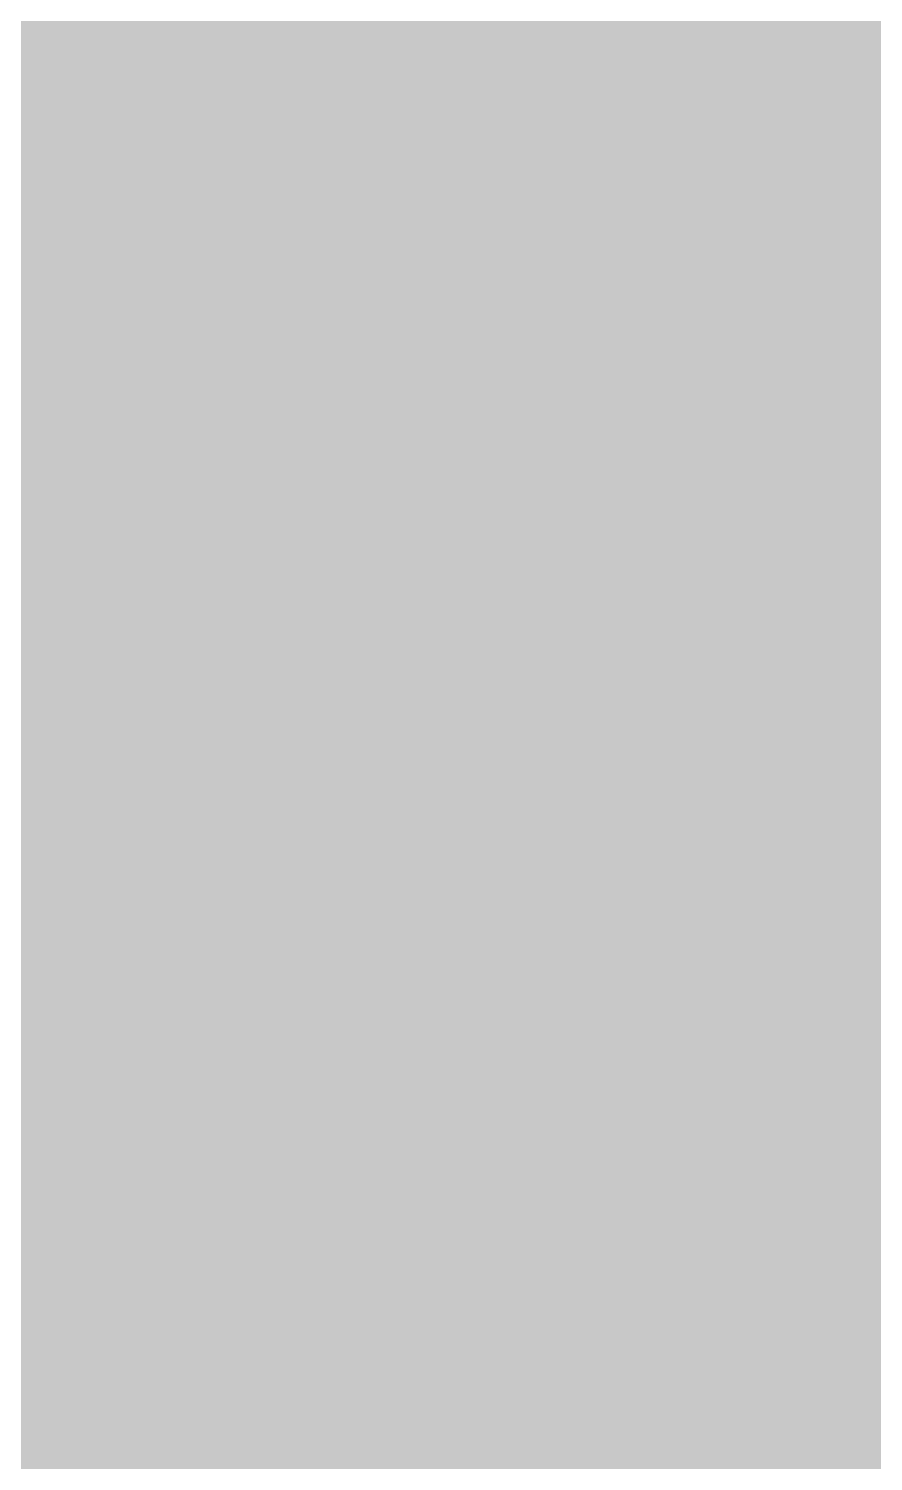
# Model space of a CAD drawing. Header units: millimetres. Extents: x 0 to 318, y 0 to 212.
# Drawn here: x 211.7 to 247.5, y 105.9 to 166.6 of the extents above; entities that cross this region are included whole.
import ezdxf

# ---------------------------------------------------------------- set-up
doc = ezdxf.new("R2010")
doc.units = ezdxf.units.MM

msp = doc.modelspace()

# ---------------------------------------------------------------- hatches: boundary and pattern name
for color, points in [(254, [(14.1633, 0.0536), (13.9878, 0.0533), (13.8125, 0.0559), (13.6373, 0.061), (13.462, 0.0686), (13.2893, 0.0787), (13.114, 0.0914), (12.9413, 0.1041), (12.7686, 0.1219), (12.5959, 0.1397), (12.4231, 0.16), (12.2504, 0.1829), (12.0777, 0.2057), (11.9075, 0.2337), (11.7373, 0.2616), (11.5672, 0.2921), (11.397, 0.3251), (11.2268, 0.3607), (11.0592, 0.3988), (10.8915, 0.4369), (10.7239, 0.4775), (10.5562, 0.5207), (10.3886, 0.5664), (10.2235, 0.6121), (10.0584, 0.6629), (9.8933, 0.7137), (9.7307, 0.7671), (9.5682, 0.8204), (9.4056, 0.8788), (9.2431, 0.9373), (9.083, 0.9982), (8.923, 1.0617), (8.763, 1.1252), (8.6055, 1.1938), (8.4455, 1.2624), (8.2906, 1.331), (8.1331, 1.4046), (7.9781, 1.4783), (7.8232, 1.5545), (7.6708, 1.6332), (7.5184, 1.7145), (7.366, 1.7958), (7.2161, 1.8796), (7.0663, 1.966), (6.919, 2.0523), (6.7716, 2.1438), (6.6243, 2.2352), (6.4795, 2.3266), (6.3348, 2.4232), (6.19, 2.5197), (6.0477, 2.6187), (5.908, 2.7178), (5.7683, 2.8194), (5.6286, 2.9235), (5.4915, 3.0302), (5.3543, 3.1369), (5.2197, 3.2461), (5.0851, 3.3579), (4.953, 3.4722), (4.8209, 3.5865), (4.6914, 3.7033), (4.5644, 3.8202), (4.4348, 3.9395), (4.3104, 4.0615), (4.1859, 4.1859), (4.0615, 4.3104), (3.9395, 4.4348), (3.8202, 4.5618), (3.7033, 4.6914), (3.5865, 4.8209), (3.4722, 4.953), (3.3579, 5.0851), (3.2487, 5.2197), (3.1369, 5.3543), (3.0302, 5.4915), (2.9235, 5.6286), (2.8194, 5.7683), (2.7178, 5.908), (2.6187, 6.0477), (2.5197, 6.19), (2.4232, 6.3348), (2.3266, 6.477), (2.2352, 6.6243), (2.1438, 6.7691), (2.0523, 6.9164), (1.966, 7.0663), (1.8796, 7.2161), (1.7958, 7.366), (1.7145, 7.5184), (1.6332, 7.6708), (1.5545, 7.8232), (1.4783, 7.9781), (1.4046, 8.1331), (1.331, 8.2906), (1.2598, 8.4455), (1.1913, 8.603), (1.1252, 8.763), (1.0592, 8.923), (0.9982, 9.083), (0.9373, 9.2431), (0.8763, 9.4056), (0.8204, 9.5682), (0.7645, 9.7307), (0.7112, 9.8933), (0.6604, 10.0584), (0.6121, 10.2235), (0.5639, 10.3911), (0.5207, 10.5562), (0.4775, 10.7239), (0.4343, 10.8915), (0.3962, 11.0592), (0.3607, 11.2268), (0.3251, 11.397), (0.2921, 11.5672), (0.2616, 11.7373), (0.2311, 11.9075), (0.2057, 12.0802), (0.1803, 12.2504), (0.1575, 12.4231), (0.1372, 12.5959), (0.1194, 12.7686), (0.1041, 12.9413), (0.0889, 13.1166), (0.0787, 13.2893), (0.0686, 13.4645), (0.061, 13.6373), (0.0559, 13.8125), (0.0508, 13.9878), (0.0508, 14.163), (0.0522, 197.6092), (0.0508, 197.7822), (0.0559, 197.9574), (0.061, 198.1327), (0.0686, 198.308), (0.0787, 198.4807), (0.0889, 198.6559), (0.1041, 198.8287), (0.1194, 199.0014), (0.1372, 199.1741), (0.1575, 199.3468), (0.1803, 199.5195), (0.2057, 199.6923), (0.2311, 199.8624), (0.2616, 200.0326), (0.2921, 200.2028), (0.3251, 200.373), (0.3607, 200.5432), (0.3962, 200.7108), (0.4343, 200.8784), (0.4775, 201.0461), (0.5207, 201.2137), (0.5639, 201.3814), (0.6121, 201.5465), (0.6604, 201.7116), (0.7112, 201.8767), (0.7645, 202.0392), (0.8204, 202.2018), (0.8763, 202.3643), (0.9373, 202.5269), (0.9982, 202.6869), (1.0592, 202.8469), (1.1252, 203.007), (1.1913, 203.1644), (1.2598, 203.3245), (1.331, 203.4794), (1.4046, 203.6369), (1.4783, 203.7918), (1.5545, 203.9468), (1.6332, 204.0992), (1.7145, 204.2516), (1.7958, 204.404), (1.8796, 204.5538), (1.966, 204.7037), (2.0523, 204.851), (2.1438, 204.9983), (2.2352, 205.1456), (2.3266, 205.2904), (2.4232, 205.4352), (2.5197, 205.58), (2.6187, 205.7222), (2.7178, 205.8619), (2.8194, 206.0016), (2.9235, 206.1413), (3.0302, 206.2785), (3.1369, 206.4156), (3.2487, 206.5503), (3.3579, 206.6849), (3.4722, 206.817), (3.5865, 206.949), (3.7033, 207.0786), (3.8202, 207.2056), (3.9395, 207.3351), (4.0615, 207.4596), (4.1859, 207.584), (4.3104, 207.7085), (4.4348, 207.8304), (4.5644, 207.9498), (4.6914, 208.0666), (4.8209, 208.1835), (4.953, 208.2978), (5.0851, 208.4121), (5.2197, 208.5213), (5.3543, 208.6331), (5.4915, 208.7397), (5.6286, 208.8464), (5.7683, 208.9506), (5.908, 209.0522), (6.0477, 209.1512), (6.19, 209.2503), (6.3348, 209.3468), (6.4795, 209.4433), (6.6243, 209.5348), (6.7716, 209.6262), (6.919, 209.7176), (7.0663, 209.804), (7.2161, 209.8904), (7.366, 209.9742), (7.5184, 210.0555), (7.6708, 210.1367), (7.8232, 210.2155), (7.9781, 210.2917), (8.1331, 210.3653), (8.2906, 210.439), (8.4455, 210.5101), (8.6055, 210.5787), (8.763, 210.6447), (8.923, 210.7108), (9.083, 210.7717), (9.2431, 210.8327), (9.4056, 210.8937), (9.5682, 210.9495), (9.7307, 211.0054), (9.8933, 211.0588), (10.0584, 211.1096), (10.2235, 211.1578), (10.3886, 211.2061), (10.5562, 211.2493), (10.7239, 211.2924), (10.8915, 211.3356), (11.0592, 211.3737), (11.2268, 211.4093), (11.397, 211.4448), (11.5672, 211.4779), (11.7373, 211.5083), (11.9075, 211.5388), (12.0777, 211.5642), (12.2504, 211.5896), (12.4231, 211.6125), (12.5959, 211.6328), (12.7686, 211.6506), (12.9413, 211.6658), (13.114, 211.6811), (13.2893, 211.6912), (13.462, 211.7014), (13.6373, 211.709), (13.8125, 211.7141), (13.9878, 211.7192), (14.163, 211.7192), (303.4411, 211.7203), (303.6164, 211.7192), (303.7891, 211.7141), (303.9643, 211.709), (304.1396, 211.7014), (304.3149, 211.6912), (304.4876, 211.6811), (304.6603, 211.6658), (304.8356, 211.6506), (305.0083, 211.6328), (305.181, 211.6125), (305.3512, 211.5896), (305.5239, 211.5642), (305.6941, 211.5388), (305.8668, 211.5083), (306.037, 211.4779), (306.2072, 211.4448), (306.3748, 211.4093), (306.545, 211.3737), (306.7126, 211.3356), (306.8803, 211.2924), (307.0479, 211.2493), (307.213, 211.2061), (307.3781, 211.1578), (307.5432, 211.1096), (307.7083, 211.0588), (307.8734, 211.0054), (308.036, 210.9495), (308.1985, 210.8937), (308.3611, 210.8327), (308.5211, 210.7717), (308.6811, 210.7108), (308.8411, 210.6447), (308.9986, 210.5787), (309.1561, 210.5101), (309.3136, 210.439), (309.4711, 210.3653), (309.626, 210.2917), (309.7784, 210.2155), (309.9333, 210.1367), (310.0857, 210.0555), (310.2381, 209.9742), (310.388, 209.8904), (310.5379, 209.804), (310.6852, 209.7176), (310.8325, 209.6262), (310.9798, 209.5348), (311.1246, 209.4433), (311.2694, 209.3468), (311.4116, 209.2503), (311.5539, 209.1512), (311.6961, 209.0522), (311.8358, 208.9506), (311.9755, 208.8464), (312.1127, 208.7397), (312.2473, 208.6331), (312.3844, 208.5213), (312.5165, 208.4121), (312.6511, 208.2978), (312.7807, 208.1835), (312.9128, 208.0666), (313.0398, 207.9498), (313.1668, 207.8304), (313.2938, 207.7085), (313.4182, 207.584), (313.5427, 207.4596), (313.6621, 207.3351), (313.784, 207.2056), (313.9008, 207.0786), (314.0177, 206.949), (314.132, 206.817), (314.2463, 206.6849), (314.3555, 206.5503), (314.4647, 206.4156), (314.5739, 206.2785), (314.6781, 206.1413), (314.7822, 206.0016), (314.8863, 205.8619), (314.9854, 205.7222), (315.0845, 205.58), (315.181, 205.4352), (315.275, 205.2904), (315.3689, 205.1456), (315.4604, 204.9983), (315.5493, 204.851), (315.6382, 204.7037), (315.7245, 204.5538), (315.8084, 204.404), (315.8896, 204.2516), (315.9684, 204.0992), (316.0471, 203.9468), (316.1233, 203.7918), (316.1995, 203.6369), (316.2706, 203.4794), (316.3418, 203.3245), (316.4103, 203.1644), (316.4764, 203.007), (316.5424, 202.8469), (316.6059, 202.6869), (316.6669, 202.5269), (316.7253, 202.3643), (316.7812, 202.2018), (316.8371, 202.0392), (316.8904, 201.8767), (316.9412, 201.7116), (316.9895, 201.5465), (317.0377, 201.3814), (317.0834, 201.2137), (317.1266, 201.0461), (317.1673, 200.8784), (317.2054, 200.7108), (317.2435, 200.5432), (317.2765, 200.373), (317.3095, 200.2028), (317.34, 200.0326), (317.3705, 199.8624), (317.3959, 199.6923), (317.4213, 199.5195), (317.4441, 199.3468), (317.4644, 199.1741), (317.4822, 199.0014), (317.4975, 198.8287), (317.5127, 198.6559), (317.5229, 198.4807), (317.533, 198.308), (317.5406, 198.1327), (317.5457, 197.9574), (317.5508, 197.7822), (317.5508, 197.6069), (317.5522, 14.1647), (317.5508, 13.9878), (317.5457, 13.8125), (317.5406, 13.6373), (317.533, 13.4645), (317.5229, 13.2893), (317.5127, 13.1166), (317.4975, 12.9413), (317.4822, 12.7686), (317.4644, 12.5959), (317.4441, 12.4231), (317.4213, 12.2504), (317.3959, 12.0802), (317.3705, 11.9075), (317.34, 11.7373), (317.3095, 11.5672), (317.2765, 11.397), (317.2435, 11.2268), (317.2054, 11.0592), (317.1673, 10.8915), (317.1266, 10.7239), (317.0834, 10.5562), (317.0377, 10.3911), (316.9895, 10.2235), (316.9412, 10.0584), (316.8904, 9.8933), (316.8371, 9.7307), (316.7812, 9.5682), (316.7253, 9.4056), (316.6669, 9.2431), (316.6059, 9.083), (316.5424, 8.923), (316.4764, 8.763), (316.4103, 8.603), (316.3418, 8.4455), (316.2706, 8.2906), (316.1995, 8.1331), (316.1233, 7.9781), (316.0471, 7.8232), (315.9684, 7.6708), (315.8896, 7.5184), (315.8084, 7.366), (315.7245, 7.2161), (315.6382, 7.0663), (315.5493, 6.9164), (315.4604, 6.7691), (315.3689, 6.6243), (315.275, 6.477), (315.181, 6.3348), (315.0845, 6.19), (314.9854, 6.0477), (314.8863, 5.908), (314.7822, 5.7683), (314.6781, 5.6286), (314.5739, 5.4915), (314.4647, 5.3543), (314.3555, 5.2197), (314.2463, 5.0851), (314.132, 4.953), (314.0177, 4.8209), (313.9008, 4.6914), (313.784, 4.5618), (313.6621, 4.4348), (313.5427, 4.3104), (313.4182, 4.1859), (313.2938, 4.0615), (313.1668, 3.9395), (313.0398, 3.8202), (312.9128, 3.7033), (312.7807, 3.5865), (312.6511, 3.4722), (312.5165, 3.3579), (312.3844, 3.2461), (312.2473, 3.1369), (312.1127, 3.0302), (311.9755, 2.9235), (311.8358, 2.8194), (311.6961, 2.7178), (311.5539, 2.6187), (311.4116, 2.5197), (311.2694, 2.4232), (311.1246, 2.3266), (310.9798, 2.2352), (310.8325, 2.1438), (310.6852, 2.0523), (310.5379, 1.966), (310.388, 1.8796), (310.2381, 1.7958), (310.0857, 1.7145), (309.9333, 1.6332), (309.7784, 1.5545), (309.626, 1.4783), (309.4711, 1.4046), (309.3136, 1.331), (309.1561, 1.2624), (308.9986, 1.1938), (308.8411, 1.1252), (308.6811, 1.0617), (308.5211, 0.9982), (308.3611, 0.9373), (308.1985, 0.8788), (308.036, 0.8204), (307.8734, 0.7671), (307.7083, 0.7137), (307.5432, 0.6629), (307.3781, 0.6121), (307.213, 0.5664), (307.0479, 0.5207), (306.8803, 0.4775), (306.7126, 0.4369), (306.545, 0.3988), (306.3748, 0.3607), (306.2072, 0.3251), (306.037, 0.2921), (305.8668, 0.2616), (305.6941, 0.2337), (305.5239, 0.2057), (305.3512, 0.1829), (305.181, 0.16), (305.0083, 0.1397), (304.8356, 0.1219), (304.6603, 0.1041), (304.4876, 0.0914), (304.3149, 0.0787), (304.1396, 0.0686), (303.9643, 0.061), (303.7891, 0.0559), (303.6164, 0.0533), (303.4411, 0.0533)]), (144, [(14.1633, 5.3453), (13.9344, 5.3467), (13.7084, 5.3543), (13.4849, 5.3696), (13.2613, 5.3899), (13.0378, 5.4153), (12.8194, 5.4458), (12.6009, 5.4813), (12.385, 5.522), (12.1717, 5.5702), (11.9583, 5.621), (11.7475, 5.6794), (11.5392, 5.7404), (11.3335, 5.8064), (11.1303, 5.8801), (10.9296, 5.9563), (10.729, 6.0376), (10.5334, 6.1239), (10.3378, 6.2128), (10.1473, 6.3094), (9.9593, 6.4084), (9.7714, 6.5126), (9.5885, 6.6218), (9.4082, 6.7335), (9.2304, 6.8504), (9.0576, 6.9698), (8.8849, 7.0968), (8.7173, 7.2238), (8.5522, 7.3584), (8.3896, 7.4955), (8.2321, 7.6352), (8.0772, 7.78), (7.9273, 7.9273), (7.7775, 8.0772), (7.6352, 8.2321), (7.493, 8.3922), (7.3558, 8.5522), (7.2238, 8.7173), (7.0942, 8.8875), (6.9698, 9.0576), (6.8504, 9.2329), (6.7335, 9.4107), (6.6192, 9.591), (6.5126, 9.7739), (6.4084, 9.9593), (6.3068, 10.1473), (6.2128, 10.3403), (6.1214, 10.5334), (6.035, 10.7315), (5.9538, 10.9296), (5.8776, 11.1303), (5.8064, 11.3335), (5.7404, 11.5418), (5.6769, 11.75), (5.621, 11.9583), (5.5677, 12.1717), (5.522, 12.385), (5.4813, 12.6009), (5.4432, 12.8194), (5.4127, 13.0404), (5.3873, 13.2613), (5.3696, 13.4849), (5.3543, 13.7084), (5.3467, 13.937), (5.3416, 14.163), (5.3439, 197.6092), (5.3467, 197.8355), (5.3543, 198.0616), (5.3696, 198.2851), (5.3873, 198.5086), (5.4127, 198.7321), (5.4432, 198.9506), (5.4813, 199.169), (5.522, 199.3849), (5.5677, 199.5983), (5.621, 199.8116), (5.6769, 200.0225), (5.7404, 200.2307), (5.8064, 200.4365), (5.8776, 200.6397), (5.9538, 200.8403), (6.035, 201.041), (6.1214, 201.2366), (6.2128, 201.4322), (6.3068, 201.6227), (6.4084, 201.8106), (6.5126, 201.9986), (6.6192, 202.1815), (6.7335, 202.3618), (6.8504, 202.5396), (6.9698, 202.7123), (7.0942, 202.885), (7.2238, 203.0527), (7.3558, 203.2178), (7.493, 203.3803), (7.6352, 203.5378), (7.7775, 203.6928), (7.9273, 203.8426), (8.0772, 203.9925), (8.2321, 204.1347), (8.3896, 204.277), (8.5522, 204.4141), (8.7173, 204.5462), (8.8849, 204.6757), (9.0576, 204.8002), (9.2304, 204.9196), (9.4082, 205.0364), (9.5885, 205.1507), (9.7714, 205.2574), (9.9593, 205.3615), (10.1473, 205.4631), (10.3378, 205.5571), (10.5334, 205.6486), (10.729, 205.7349), (10.9296, 205.8162), (11.1303, 205.8924), (11.3335, 205.9635), (11.5392, 206.0296), (11.7475, 206.0931), (11.9583, 206.1489), (12.1717, 206.2023), (12.385, 206.248), (12.6009, 206.2886), (12.8194, 206.3267), (13.0378, 206.3572), (13.2613, 206.3826), (13.4849, 206.4004), (13.7084, 206.4156), (13.9344, 206.4233), (14.163, 206.4283), (303.4411, 206.4286), (303.6672, 206.4233), (303.8932, 206.4156), (304.1193, 206.4004), (304.3428, 206.3826), (304.5638, 206.3572), (304.7822, 206.3267), (305.0007, 206.2886), (305.2166, 206.248), (305.4325, 206.2023), (305.6433, 206.1489), (305.8541, 206.0931), (306.0624, 206.0296), (306.2681, 205.9635), (306.4713, 205.8924), (306.6745, 205.8162), (306.8726, 205.7349), (307.0708, 205.6486), (307.2638, 205.5571), (307.4543, 205.4631), (307.6448, 205.3615), (307.8302, 205.2574), (308.0131, 205.1507), (308.1934, 205.0364), (308.3712, 204.9196), (308.5465, 204.8002), (308.7167, 204.6757), (308.8843, 204.5462), (309.0494, 204.4141), (309.212, 204.277), (309.3695, 204.1347), (309.5244, 203.9925), (309.6768, 203.8426), (309.8241, 203.6928), (309.9689, 203.5378), (310.1086, 203.3803), (310.2458, 203.2178), (310.3778, 203.0527), (310.5074, 202.885), (310.6318, 202.7123), (310.7538, 202.5396), (310.8706, 202.3618), (310.9824, 202.1815), (311.0916, 201.9986), (311.1957, 201.8106), (311.2948, 201.6227), (311.3888, 201.4322), (311.4802, 201.2366), (311.5666, 201.041), (311.6478, 200.8403), (311.724, 200.6397), (311.7952, 200.4365), (311.8637, 200.2307), (311.9247, 200.0225), (311.9806, 199.8116), (312.0339, 199.5983), (312.0796, 199.3849), (312.1203, 199.169), (312.1584, 198.9506), (312.1889, 198.7321), (312.2143, 198.5086), (312.2346, 198.2851), (312.2473, 198.0616), (312.2574, 197.8355), (312.26, 197.6069), (312.2605, 14.1647), (312.2574, 13.937), (312.2473, 13.7084), (312.2346, 13.4849), (312.2143, 13.2613), (312.1889, 13.0404), (312.1584, 12.8194), (312.1203, 12.6009), (312.0796, 12.385), (312.0339, 12.1717), (311.9806, 11.9583), (311.9247, 11.75), (311.8637, 11.5418), (311.7952, 11.3335), (311.724, 11.1303), (311.6478, 10.9296), (311.5666, 10.7315), (311.4802, 10.5334), (311.3888, 10.3403), (311.2948, 10.1473), (311.1957, 9.9593), (311.0916, 9.7739), (310.9824, 9.591), (310.8706, 9.4107), (310.7538, 9.2329), (310.6318, 9.0576), (310.5074, 8.8875), (310.3778, 8.7173), (310.2458, 8.5522), (310.1086, 8.3922), (309.9689, 8.2321), (309.8241, 8.0772), (309.6768, 7.9273), (309.5244, 7.78), (309.3695, 7.6352), (309.212, 7.4955), (309.0494, 7.3584), (308.8843, 7.2238), (308.7167, 7.0968), (308.5465, 6.9698), (308.3712, 6.8504), (308.1934, 6.7335), (308.0131, 6.6218), (307.8302, 6.5126), (307.6448, 6.4084), (307.4543, 6.3094), (307.2638, 6.2128), (307.0708, 6.1239), (306.8726, 6.0376), (306.6745, 5.9563), (306.4713, 5.8801), (306.2681, 5.8064), (306.0624, 5.7404), (305.8541, 5.6794), (305.6433, 5.621), (305.4325, 5.5702), (305.2166, 5.522), (305.0007, 5.4813), (304.7822, 5.4458), (304.5638, 5.4153), (304.3428, 5.3899), (304.1193, 5.3696), (303.8932, 5.3543), (303.6672, 5.3467), (303.4411, 5.3442)])]:
    msp.add_hatch(color=color).paths.add_polyline_path(points)
h = msp.add_hatch(color=254)
edge = h.paths.add_edge_path()
edge.add_line((227.4782, 123.1579), (227.2436, 123.157))
edge.add_line((227.2436, 123.157), (227.0125, 123.1595))
edge.add_line((227.0125, 123.1595), (226.7839, 123.1671))
edge.add_line((226.7839, 123.1671), (226.5578, 123.1748))
edge.add_line((226.5578, 123.1748), (226.3343, 123.1849))
edge.add_line((226.3343, 123.1849), (226.1133, 123.1976))
edge.add_line((226.1133, 123.1976), (225.8949, 123.2129))
edge.add_line((225.8949, 123.2129), (225.679, 123.2306))
edge.add_line((225.679, 123.2306), (225.4656, 123.251))
edge.add_line((225.4656, 123.251), (225.2548, 123.2764))
edge.add_line((225.2548, 123.2764), (225.0491, 123.3043))
edge.add_line((225.0491, 123.3043), (224.8433, 123.3348))
edge.add_line((224.8433, 123.3348), (224.6427, 123.3703))
edge.add_line((224.6427, 123.3703), (224.4446, 123.4084))
edge.add_line((224.4446, 123.4084), (224.249, 123.4516))
edge.add_line((224.249, 123.4516), (224.0559, 123.4973))
edge.add_line((224.0559, 123.4973), (223.8654, 123.5481))
edge.add_line((223.8654, 123.5481), (223.68, 123.604))
edge.add_line((223.68, 123.604), (223.4946, 123.6624))
edge.add_line((223.4946, 123.6624), (223.3143, 123.7259))
edge.add_line((223.3143, 123.7259), (223.1365, 123.7945))
edge.add_line((223.1365, 123.7945), (222.9637, 123.8656))
edge.add_line((222.9637, 123.8656), (222.791, 123.9444))
edge.add_line((222.791, 123.9444), (222.6234, 124.0282))
edge.add_line((222.6234, 124.0282), (222.4583, 124.1146))
edge.add_line((222.4583, 124.1146), (222.2983, 124.2085))
edge.add_line((222.2983, 124.2085), (222.1382, 124.3076))
edge.add_line((222.1382, 124.3076), (221.9833, 124.4117))
edge.add_line((221.9833, 124.4117), (221.8309, 124.521))
edge.add_line((221.8309, 124.521), (221.6836, 124.6378))
edge.add_line((221.6836, 124.6378), (221.5388, 124.7597))
edge.add_line((221.5388, 124.7597), (221.3966, 124.8867))
edge.add_line((221.3966, 124.8867), (221.2594, 125.0213))
edge.add_line((221.2594, 125.0213), (221.1248, 125.161))
edge.add_line((221.1248, 125.161), (220.9927, 125.3084))
edge.add_line((220.9927, 125.3084), (220.8657, 125.4633))
edge.add_line((220.8657, 125.4633), (220.7412, 125.6233))
edge.add_line((220.7412, 125.6233), (220.6193, 125.791))
edge.add_line((220.6193, 125.791), (220.5025, 125.9637))
edge.add_line((220.5025, 125.9637), (220.3907, 126.1466))
edge.add_line((220.3907, 126.1466), (220.2815, 126.3345))
edge.add_line((220.2815, 126.3345), (220.1748, 126.5301))
edge.add_line((220.1748, 126.5301), (220.0732, 126.7358))
edge.add_line((220.0732, 126.7358), (219.9742, 126.9467))
edge.add_line((219.9742, 126.9467), (219.8802, 127.1651))
edge.add_line((219.8802, 127.1651), (219.7887, 127.3937))
edge.add_line((219.7887, 127.3937), (219.7024, 127.6274))
edge.add_line((219.7024, 127.6274), (219.6186, 127.8712))
edge.add_line((219.6186, 127.8712), (219.5398, 128.1252))
edge.add_line((219.5398, 128.1252), (219.4636, 128.3843))
edge.add_line((219.4636, 128.3843), (219.3925, 128.6535))
edge.add_line((219.3925, 128.6535), (219.3265, 128.9304))
edge.add_line((219.3265, 128.9304), (219.263, 129.2174))
edge.add_line((219.263, 129.2174), (219.2045, 129.5146))
edge.add_line((219.2045, 129.5146), (219.1487, 129.8194))
edge.add_line((219.1487, 129.8194), (219.0979, 130.1344))
edge.add_line((219.0979, 130.1344), (219.0496, 130.4569))
edge.add_line((219.0496, 130.4569), (219.009, 130.7922))
edge.add_line((219.009, 130.7922), (218.9683, 131.1351))
edge.add_line((218.9683, 131.1351), (218.9353, 131.4882))
edge.add_line((218.9353, 131.4882), (218.9048, 131.8489))
edge.add_line((218.9048, 131.8489), (218.8794, 132.2222))
edge.add_line((218.8794, 132.2222), (218.8591, 132.6058))
edge.add_line((218.8591, 132.6058), (218.8413, 132.9995))
edge.add_line((218.8413, 132.9995), (238.5907, 133.0011))
edge.add_line((238.5907, 133.0011), (238.5907, 136.6199))
edge.add_line((238.5907, 136.6199), (238.5873, 137.0559))
edge.add_line((238.5873, 137.0559), (238.5797, 137.4902))
edge.add_line((238.5797, 137.4902), (238.5695, 137.9195))
edge.add_line((238.5695, 137.9195), (238.5543, 138.3436))
edge.add_line((238.5543, 138.3436), (238.5339, 138.7627))
edge.add_line((238.5339, 138.7627), (238.5085, 139.1768))
edge.add_line((238.5085, 139.1768), (238.4781, 139.5832))
edge.add_line((238.4781, 139.5832), (238.4425, 139.987))
edge.add_line((238.4425, 139.987), (238.4019, 140.3858))
edge.add_line((238.4019, 140.3858), (238.3561, 140.7795))
edge.add_line((238.3561, 140.7795), (238.3053, 141.1681))
edge.add_line((238.3053, 141.1681), (238.2495, 141.5491))
edge.add_line((238.2495, 141.5491), (238.1885, 141.9276))
edge.add_line((238.1885, 141.9276), (238.1199, 142.2984))
edge.add_line((238.1199, 142.2984), (238.0488, 142.6642))
edge.add_line((238.0488, 142.6642), (237.9701, 143.0249))
edge.add_line((237.9701, 143.0249), (237.8862, 143.3779))
edge.add_line((237.8862, 143.3779), (237.7948, 143.7259))
edge.add_line((237.7948, 143.7259), (237.6983, 144.0688))
edge.add_line((237.6983, 144.0688), (237.5967, 144.4066))
edge.add_line((237.5967, 144.4066), (237.4875, 144.7368))
edge.add_line((237.4875, 144.7368), (237.3732, 145.0619))
edge.add_line((237.3732, 145.0619), (237.2538, 145.3794))
edge.add_line((237.2538, 145.3794), (237.1268, 145.6919))
edge.add_line((237.1268, 145.6919), (236.9922, 145.9967))
edge.add_line((236.9922, 145.9967), (236.8525, 146.2964))
edge.add_line((236.8525, 146.2964), (236.7051, 146.5885))
edge.add_line((236.7051, 146.5885), (236.5502, 146.8755))
edge.add_line((236.5502, 146.8755), (236.3902, 147.1549))
edge.add_line((236.3902, 147.1549), (236.2225, 147.4267))
edge.add_line((236.2225, 147.4267), (236.0473, 147.6934))
edge.add_line((236.0473, 147.6934), (235.8669, 147.9525))
edge.add_line((235.8669, 147.9525), (235.679, 148.2065))
edge.add_line((235.679, 148.2065), (235.4809, 148.4528))
edge.add_line((235.4809, 148.4528), (235.2777, 148.6891))
edge.add_line((235.2777, 148.6891), (235.0668, 148.9227))
edge.add_line((235.0668, 148.9227), (234.8484, 149.1463))
edge.add_line((234.8484, 149.1463), (234.6223, 149.3622))
edge.add_line((234.6223, 149.3622), (234.3887, 149.573))
edge.add_line((234.3887, 149.573), (234.1474, 149.7762))
edge.add_line((234.1474, 149.7762), (233.8959, 149.9692))
edge.add_line((233.8959, 149.9692), (233.6394, 150.1572))
edge.add_line((233.6394, 150.1572), (233.3727, 150.3375))
edge.add_line((233.3727, 150.3375), (233.0983, 150.5102))
edge.add_line((233.0983, 150.5102), (232.8164, 150.6753))
edge.add_line((232.8164, 150.6753), (232.5268, 150.8303))
edge.add_line((232.5268, 150.8303), (232.2271, 150.9801))
edge.add_line((232.2271, 150.9801), (231.9198, 151.1198))
edge.add_line((231.9198, 151.1198), (231.6023, 151.2545))
edge.add_line((231.6023, 151.2545), (231.2772, 151.3789))
edge.add_line((231.2772, 151.3789), (230.9444, 151.4958))
edge.add_line((230.9444, 151.4958), (230.6015, 151.6024))
edge.add_line((230.6015, 151.6024), (230.2485, 151.704))
edge.add_line((230.2485, 151.704), (229.8878, 151.7955))
edge.add_line((229.8878, 151.7955), (229.5195, 151.8793))
edge.add_line((229.5195, 151.8793), (229.1385, 151.953))
edge.add_line((229.1385, 151.953), (228.7499, 152.0215))
edge.add_line((228.7499, 152.0215), (228.3536, 152.0774))
edge.add_line((228.3536, 152.0774), (227.9447, 152.1282))
edge.add_line((227.9447, 152.1282), (227.5281, 152.1689))
edge.add_line((227.5281, 152.1689), (227.1014, 152.1993))
edge.add_line((227.1014, 152.1993), (226.6645, 152.2222))
edge.add_line((226.6645, 152.2222), (226.22, 152.2349))
edge.add_line((226.22, 152.2349), (225.7628, 152.24))
edge.add_line((225.7628, 152.24), (225.3463, 152.2349))
edge.add_line((225.3463, 152.2349), (224.9373, 152.2222))
edge.add_line((224.9373, 152.2222), (224.5335, 152.1993))
edge.add_line((224.5335, 152.1993), (224.1372, 152.1689))
edge.add_line((224.1372, 152.1689), (223.7461, 152.1308))
edge.add_line((223.7461, 152.1308), (223.3625, 152.08))
edge.add_line((223.3625, 152.08), (222.9866, 152.0241))
edge.add_line((222.9866, 152.0241), (222.6158, 151.958))
edge.add_line((222.6158, 151.958), (222.2525, 151.8818))
edge.add_line((222.2525, 151.8818), (221.8944, 151.8006))
edge.add_line((221.8944, 151.8006), (221.5439, 151.7066))
edge.add_line((221.5439, 151.7066), (221.201, 151.605))
edge.add_line((221.201, 151.605), (220.8632, 151.4958))
edge.add_line((220.8632, 151.4958), (220.533, 151.3764))
edge.add_line((220.533, 151.3764), (220.2078, 151.2494))
edge.add_line((220.2078, 151.2494), (219.8903, 151.1148))
edge.add_line((219.8903, 151.1148), (219.5805, 150.97))
edge.add_line((219.5805, 150.97), (219.2757, 150.815))
edge.add_line((219.2757, 150.815), (218.9785, 150.6525))
edge.add_line((218.9785, 150.6525), (218.6864, 150.4823))
edge.add_line((218.6864, 150.4823), (218.4019, 150.302))
edge.add_line((218.4019, 150.302), (218.125, 150.114))
edge.add_line((218.125, 150.114), (217.8533, 149.9184))
edge.add_line((217.8533, 149.9184), (217.5891, 149.7127))
edge.add_line((217.5891, 149.7127), (217.33, 149.4968))
edge.add_line((217.33, 149.4968), (217.0786, 149.2733))
edge.add_line((217.0786, 149.2733), (216.8322, 149.0421))
edge.add_line((216.8322, 149.0421), (216.5934, 148.8034))
edge.add_line((216.5934, 148.8034), (216.3623, 148.5544))
edge.add_line((216.3623, 148.5544), (216.1362, 148.2954))
edge.add_line((216.1362, 148.2954), (215.9178, 148.0287))
edge.add_line((215.9178, 148.0287), (215.7044, 147.7543))
edge.add_line((215.7044, 147.7543), (215.4987, 147.4724))
edge.add_line((215.4987, 147.4724), (215.3006, 147.1803))
edge.add_line((215.3006, 147.1803), (215.1075, 146.878))
edge.add_line((215.1075, 146.878), (214.9221, 146.5707))
edge.add_line((214.9221, 146.5707), (214.7418, 146.2532))
edge.add_line((214.7418, 146.2532), (214.569, 145.9255))
edge.add_line((214.569, 145.9255), (214.4014, 145.5903))
edge.add_line((214.4014, 145.5903), (214.2414, 145.2474))
edge.add_line((214.2414, 145.2474), (214.089, 144.8968))
edge.add_line((214.089, 144.8968), (213.9417, 144.5362))
edge.add_line((213.9417, 144.5362), (213.802, 144.1679))
edge.add_line((213.802, 144.1679), (213.6673, 143.7894))
edge.add_line((213.6673, 143.7894), (213.5403, 143.4033))
edge.add_line((213.5403, 143.4033), (213.421, 143.0096))
edge.add_line((213.421, 143.0096), (213.3067, 142.6058))
edge.add_line((213.3067, 142.6058), (213.1974, 142.1943))
edge.add_line((213.1974, 142.1943), (213.0984, 141.7752))
edge.add_line((213.0984, 141.7752), (213.0019, 141.3459))
edge.add_line((213.0019, 141.3459), (212.9155, 140.909))
edge.add_line((212.9155, 140.909), (212.8342, 140.462))
edge.add_line((212.8342, 140.462), (212.758, 140.0099))
edge.add_line((212.758, 140.0099), (212.6894, 139.5476))
edge.add_line((212.6894, 139.5476), (212.6285, 139.0752))
edge.add_line((212.6285, 139.0752), (212.5726, 138.5976))
edge.add_line((212.5726, 138.5976), (212.5243, 138.11))
edge.add_line((212.5243, 138.11), (212.4812, 137.6121))
edge.add_line((212.4812, 137.6121), (212.4456, 137.1092))
edge.add_line((212.4456, 137.1092), (212.4151, 136.5961))
edge.add_line((212.4151, 136.5961), (212.3923, 136.0754))
edge.add_line((212.3923, 136.0754), (212.377, 135.5446))
edge.add_line((212.377, 135.5446), (212.3669, 135.0061))
edge.add_line((212.3669, 135.0061), (212.3643, 134.46))
edge.add_line((212.3643, 134.46), (212.3694, 133.8428))
edge.add_line((212.3694, 133.8428), (212.3846, 133.2408))
edge.add_line((212.3846, 133.2408), (212.41, 132.6515))
edge.add_line((212.41, 132.6515), (212.4456, 132.0775))
edge.add_line((212.4456, 132.0775), (212.4913, 131.5187))
edge.add_line((212.4913, 131.5187), (212.5447, 130.9726))
edge.add_line((212.5447, 130.9726), (212.6107, 130.4417))
edge.add_line((212.6107, 130.4417), (212.6844, 129.9235))
edge.add_line((212.6844, 129.9235), (212.7682, 129.4181))
edge.add_line((212.7682, 129.4181), (212.8596, 128.9279))
edge.add_line((212.8596, 128.9279), (212.9612, 128.4503))
edge.add_line((212.9612, 128.4503), (213.0704, 127.9855))
edge.add_line((213.0704, 127.9855), (213.1873, 127.5334))
edge.add_line((213.1873, 127.5334), (213.3143, 127.094))
edge.add_line((213.3143, 127.094), (213.4489, 126.6698))
edge.add_line((213.4489, 126.6698), (213.5911, 126.2558))
edge.add_line((213.5911, 126.2558), (213.7435, 125.8545))
edge.add_line((213.7435, 125.8545), (213.901, 125.4658))
edge.add_line((213.901, 125.4658), (214.0687, 125.0874))
edge.add_line((214.0687, 125.0874), (214.2414, 124.7216))
edge.add_line((214.2414, 124.7216), (214.4243, 124.3686))
edge.add_line((214.4243, 124.3686), (214.6122, 124.0257))
edge.add_line((214.6122, 124.0257), (214.8078, 123.6955))
edge.add_line((214.8078, 123.6955), (215.0085, 123.3754))
edge.add_line((215.0085, 123.3754), (215.2193, 123.0681))
edge.add_line((215.2193, 123.0681), (215.4352, 122.7709))
edge.add_line((215.4352, 122.7709), (215.6562, 122.4839))
edge.add_line((215.6562, 122.4839), (215.8848, 122.207))
edge.add_line((215.8848, 122.207), (216.1184, 121.9403))
edge.add_line((216.1184, 121.9403), (216.3597, 121.6863))
edge.add_line((216.3597, 121.6863), (216.6061, 121.4399))
edge.add_line((216.6061, 121.4399), (216.8576, 121.2037))
edge.add_line((216.8576, 121.2037), (217.1141, 120.9777))
edge.add_line((217.1141, 120.9777), (217.3757, 120.7618))
edge.add_line((217.3757, 120.7618), (217.645, 120.556))
edge.add_line((217.645, 120.556), (217.9168, 120.3579))
edge.add_line((217.9168, 120.3579), (218.1936, 120.1699))
edge.add_line((218.1936, 120.1699), (218.4756, 119.9896))
edge.add_line((218.4756, 119.9896), (218.7626, 119.8194))
edge.add_line((218.7626, 119.8194), (219.0547, 119.6594))
edge.add_line((219.0547, 119.6594), (219.3519, 119.5045))
edge.add_line((219.3519, 119.5045), (219.649, 119.3597))
edge.add_line((219.649, 119.3597), (219.9538, 119.2225))
edge.add_line((219.9538, 119.2225), (220.2612, 119.093))
edge.add_line((220.2612, 119.093), (220.5736, 118.9736))
edge.add_line((220.5736, 118.9736), (220.886, 118.8593))
edge.add_line((220.886, 118.8593), (221.2035, 118.7526))
edge.add_line((221.2035, 118.7526), (221.5261, 118.6536))
edge.add_line((221.5261, 118.6536), (221.8487, 118.5647))
edge.add_line((221.8487, 118.5647), (222.1763, 118.4783))
edge.add_line((222.1763, 118.4783), (222.5065, 118.4021))
edge.add_line((222.5065, 118.4021), (222.8393, 118.331))
edge.add_line((222.8393, 118.331), (223.172, 118.2675))
edge.add_line((223.172, 118.2675), (223.5098, 118.2091))
edge.add_line((223.5098, 118.2091), (223.8502, 118.1583))
edge.add_line((223.8502, 118.1583), (224.1906, 118.1125))
edge.add_line((224.1906, 118.1125), (224.5335, 118.0744))
edge.add_line((224.5335, 118.0744), (224.8764, 118.0389))
edge.add_line((224.8764, 118.0389), (225.2218, 118.0109))
edge.add_line((225.2218, 118.0109), (225.5698, 117.9881))
edge.add_line((225.5698, 117.9881), (225.9178, 117.9728))
edge.add_line((225.9178, 117.9728), (226.2683, 117.9601))
edge.add_line((226.2683, 117.9601), (226.6188, 117.9525))
edge.add_line((226.6188, 117.9525), (226.9693, 117.95))
edge.add_line((226.9693, 117.95), (227.17, 117.9525))
edge.add_line((227.17, 117.9525), (227.3732, 117.9551))
edge.add_line((227.3732, 117.9551), (227.5738, 117.9576))
edge.add_line((227.5738, 117.9576), (227.772, 117.9652))
edge.add_line((227.772, 117.9652), (227.9726, 117.9728))
edge.add_line((227.9726, 117.9728), (228.1707, 117.983))
edge.add_line((228.1707, 117.983), (228.3689, 117.9932))
edge.add_line((228.3689, 117.9932), (228.5644, 118.0059))
edge.add_line((228.5644, 118.0059), (228.76, 118.0211))
edge.add_line((228.76, 118.0211), (228.9556, 118.0363))
edge.add_line((228.9556, 118.0363), (229.1512, 118.0541))
edge.add_line((229.1512, 118.0541), (229.3442, 118.0744))
edge.add_line((229.3442, 118.0744), (229.5347, 118.0948))
edge.add_line((229.5347, 118.0948), (229.7278, 118.1176))
edge.add_line((229.7278, 118.1176), (229.9183, 118.1405))
edge.add_line((229.9183, 118.1405), (230.1062, 118.1633))
edge.add_line((230.1062, 118.1633), (230.2942, 118.1913))
edge.add_line((230.2942, 118.1913), (230.4821, 118.2167))
edge.add_line((230.4821, 118.2167), (230.6676, 118.2472))
edge.add_line((230.6676, 118.2472), (230.853, 118.2751))
edge.add_line((230.853, 118.2751), (231.0359, 118.3056))
edge.add_line((231.0359, 118.3056), (231.2187, 118.3386))
edge.add_line((231.2187, 118.3386), (231.3991, 118.3716))
edge.add_line((231.3991, 118.3716), (231.5794, 118.4046))
edge.add_line((231.5794, 118.4046), (231.7572, 118.4402))
edge.add_line((231.7572, 118.4402), (231.935, 118.4758))
edge.add_line((231.935, 118.4758), (232.1103, 118.5139))
edge.add_line((232.1103, 118.5139), (232.2855, 118.552))
edge.add_line((232.2855, 118.552), (232.4583, 118.5901))
edge.add_line((232.4583, 118.5901), (232.631, 118.6307))
edge.add_line((232.631, 118.6307), (232.8012, 118.6713))
edge.add_line((232.8012, 118.6713), (232.9688, 118.712))
edge.add_line((232.9688, 118.712), (233.1364, 118.7552))
edge.add_line((233.1364, 118.7552), (233.3041, 118.7958))
edge.add_line((233.3041, 118.7958), (233.4666, 118.839))
edge.add_line((233.4666, 118.839), (233.6292, 118.8847))
edge.add_line((233.6292, 118.8847), (233.7918, 118.9279))
edge.add_line((233.7918, 118.9279), (233.9518, 118.9736))
edge.add_line((233.9518, 118.9736), (234.1093, 119.0193))
edge.add_line((234.1093, 119.0193), (234.2642, 119.065))
edge.add_line((234.2642, 119.065), (234.4191, 119.1133))
edge.add_line((234.4191, 119.1133), (234.5715, 119.159))
edge.add_line((234.5715, 119.159), (234.7239, 119.2073))
edge.add_line((234.7239, 119.2073), (234.8738, 119.2555))
edge.add_line((234.8738, 119.2555), (235.0211, 119.3038))
edge.add_line((235.0211, 119.3038), (235.1659, 119.3521))
edge.add_line((235.1659, 119.3521), (235.3107, 119.4003))
edge.add_line((235.3107, 119.4003), (235.4529, 119.4511))
edge.add_line((235.4529, 119.4511), (235.5926, 119.4994))
edge.add_line((235.5926, 119.4994), (235.7298, 119.5476))
edge.add_line((235.7298, 119.5476), (235.8669, 119.5984))
edge.add_line((235.8669, 119.5984), (236.0016, 119.6467))
edge.add_line((236.0016, 119.6467), (236.1336, 119.6975))
edge.add_line((236.1336, 119.6975), (236.2632, 119.7458))
edge.add_line((236.2632, 119.7458), (236.3902, 119.7966))
edge.add_line((236.3902, 119.7966), (236.5172, 119.8474))
edge.add_line((236.5172, 119.8474), (236.6416, 119.8956))
edge.add_line((236.6416, 119.8956), (236.761, 119.9439))
edge.add_line((236.761, 119.9439), (236.8829, 119.9947))
edge.add_line((236.8829, 119.9947), (236.9998, 120.0429))
edge.add_line((236.9998, 120.0429), (237.1141, 120.0912))
edge.add_line((237.1141, 120.0912), (237.2258, 120.1395))
edge.add_line((237.2258, 120.1395), (237.3376, 120.1877))
edge.add_line((237.3376, 120.1877), (237.4468, 120.236))
edge.add_line((237.4468, 120.236), (235.4792, 124.937))
edge.add_line((235.4792, 124.937), (235.3589, 124.8893))
edge.add_line((235.3589, 124.8893), (235.2396, 124.841))
edge.add_line((235.2396, 124.841), (235.1202, 124.7953))
edge.add_line((235.1202, 124.7953), (235.0008, 124.747))
edge.add_line((235.0008, 124.747), (234.8814, 124.7013))
edge.add_line((234.8814, 124.7013), (234.7595, 124.6556))
edge.add_line((234.7595, 124.6556), (234.6401, 124.6124))
edge.add_line((234.6401, 124.6124), (234.5207, 124.5667))
edge.add_line((234.5207, 124.5667), (234.3988, 124.5235))
edge.add_line((234.3988, 124.5235), (234.2769, 124.4803))
edge.add_line((234.2769, 124.4803), (234.1575, 124.4371))
edge.add_line((234.1575, 124.4371), (234.0356, 124.394))
edge.add_line((234.0356, 124.394), (233.9137, 124.3508))
edge.add_line((233.9137, 124.3508), (233.7918, 124.3101))
edge.add_line((233.7918, 124.3101), (233.6698, 124.2695))
edge.add_line((233.6698, 124.2695), (233.5479, 124.2289))
edge.add_line((233.5479, 124.2289), (233.426, 124.1882))
edge.add_line((233.426, 124.1882), (233.3041, 124.1501))
edge.add_line((233.3041, 124.1501), (233.1822, 124.1095))
edge.add_line((233.1822, 124.1095), (233.0602, 124.0714))
edge.add_line((233.0602, 124.0714), (232.9358, 124.0358))
edge.add_line((232.9358, 124.0358), (232.8139, 123.9977))
edge.add_line((232.8139, 123.9977), (232.6894, 123.9622))
edge.add_line((232.6894, 123.9622), (232.5675, 123.9266))
edge.add_line((232.5675, 123.9266), (232.443, 123.891))
edge.add_line((232.443, 123.891), (232.3186, 123.8555))
edge.add_line((232.3186, 123.8555), (232.1941, 123.8225))
edge.add_line((232.1941, 123.8225), (232.0722, 123.7894))
edge.add_line((232.0722, 123.7894), (231.9477, 123.7564))
edge.add_line((231.9477, 123.7564), (231.8233, 123.7259))
edge.add_line((231.8233, 123.7259), (231.6963, 123.6955))
edge.add_line((231.6963, 123.6955), (231.5718, 123.665))
edge.add_line((231.5718, 123.665), (231.4473, 123.6345))
edge.add_line((231.4473, 123.6345), (231.3229, 123.6066))
edge.add_line((231.3229, 123.6066), (231.1959, 123.5786))
edge.add_line((231.1959, 123.5786), (231.0714, 123.5507))
edge.add_line((231.0714, 123.5507), (230.9444, 123.5253))
edge.add_line((230.9444, 123.5253), (230.82, 123.4999))
edge.add_line((230.82, 123.4999), (230.693, 123.4745))
edge.add_line((230.693, 123.4745), (230.566, 123.4516))
edge.add_line((230.566, 123.4516), (230.439, 123.4288))
edge.add_line((230.439, 123.4288), (230.312, 123.4059))
edge.add_line((230.312, 123.4059), (230.185, 123.3856))
edge.add_line((230.185, 123.3856), (230.058, 123.3653))
edge.add_line((230.058, 123.3653), (229.931, 123.3449))
edge.add_line((229.931, 123.3449), (229.804, 123.3272))
edge.add_line((229.804, 123.3272), (229.677, 123.3094))
edge.add_line((229.677, 123.3094), (229.5474, 123.2916))
edge.add_line((229.5474, 123.2916), (229.4204, 123.2764))
edge.add_line((229.4204, 123.2764), (229.2909, 123.2611))
edge.add_line((229.2909, 123.2611), (229.1639, 123.2459))
edge.add_line((229.1639, 123.2459), (229.0343, 123.2332))
edge.add_line((229.0343, 123.2332), (228.9073, 123.2205))
edge.add_line((228.9073, 123.2205), (228.7778, 123.2103))
edge.add_line((228.7778, 123.2103), (228.6483, 123.2002))
edge.add_line((228.6483, 123.2002), (228.5187, 123.1925))
edge.add_line((228.5187, 123.1925), (228.3892, 123.1824))
edge.add_line((228.3892, 123.1824), (228.2596, 123.1773))
edge.add_line((228.2596, 123.1773), (228.1301, 123.1697))
edge.add_line((228.1301, 123.1697), (227.998, 123.1646))
edge.add_line((227.998, 123.1646), (227.8685, 123.1621))
edge.add_line((227.8685, 123.1621), (227.7389, 123.1595))
edge.add_line((227.7389, 123.1595), (227.6069, 123.157))
edge.add_line((227.6069, 123.157), (227.4773, 123.157))
edge = h.paths.add_edge_path(flags=16)
edge.add_line((225.6374, 147.2251), (225.867, 147.2209))
edge.add_line((225.867, 147.2209), (226.0905, 147.2159))
edge.add_line((226.0905, 147.2159), (226.314, 147.2057))
edge.add_line((226.314, 147.2057), (226.5299, 147.193))
edge.add_line((226.5299, 147.193), (226.7433, 147.1752))
edge.add_line((226.7433, 147.1752), (226.9515, 147.1524))
edge.add_line((226.9515, 147.1524), (227.1547, 147.127))
edge.add_line((227.1547, 147.127), (227.3554, 147.099))
edge.add_line((227.3554, 147.099), (227.551, 147.0635))
edge.add_line((227.551, 147.0635), (227.744, 147.0254))
edge.add_line((227.744, 147.0254), (227.9294, 146.9822))
edge.add_line((227.9294, 146.9822), (228.1149, 146.9365))
edge.add_line((228.1149, 146.9365), (228.2927, 146.8857))
edge.add_line((228.2927, 146.8857), (228.4679, 146.8298))
edge.add_line((228.4679, 146.8298), (228.6406, 146.7688))
edge.add_line((228.6406, 146.7688), (228.8057, 146.7028))
edge.add_line((228.8057, 146.7028), (228.9708, 146.6342))
edge.add_line((228.9708, 146.6342), (229.1283, 146.5605))
edge.add_line((229.1283, 146.5605), (229.2833, 146.4818))
edge.add_line((229.2833, 146.4818), (229.4357, 146.398))
edge.add_line((229.4357, 146.398), (229.583, 146.3116))
edge.add_line((229.583, 146.3116), (229.7278, 146.2176))
edge.add_line((229.7278, 146.2176), (229.8675, 146.1211))
edge.add_line((229.8675, 146.1211), (230.0021, 146.017))
edge.add_line((230.0021, 146.017), (230.1342, 145.9103))
edge.add_line((230.1342, 145.9103), (230.2637, 145.7985))
edge.add_line((230.2637, 145.7985), (230.3882, 145.6817))
edge.add_line((230.3882, 145.6817), (230.5075, 145.5572))
edge.add_line((230.5075, 145.5572), (230.6244, 145.4302))
edge.add_line((230.6244, 145.4302), (230.7387, 145.2982))
edge.add_line((230.7387, 145.2982), (230.8479, 145.161))
edge.add_line((230.8479, 145.161), (230.9546, 145.0162))
edge.add_line((230.9546, 145.0162), (231.0562, 144.8689))
edge.add_line((231.0562, 144.8689), (231.1552, 144.714))
edge.add_line((231.1552, 144.714), (231.2492, 144.5539))
edge.add_line((231.2492, 144.5539), (231.3407, 144.3914))
edge.add_line((231.3407, 144.3914), (231.4296, 144.2212))
edge.add_line((231.4296, 144.2212), (231.5134, 144.0434))
edge.add_line((231.5134, 144.0434), (231.5947, 143.8631))
edge.add_line((231.5947, 143.8631), (231.6734, 143.6751))
edge.add_line((231.6734, 143.6751), (231.7471, 143.4846))
edge.add_line((231.7471, 143.4846), (231.8182, 143.2839))
edge.add_line((231.8182, 143.2839), (231.8842, 143.0807))
edge.add_line((231.8842, 143.0807), (231.9503, 142.8699))
edge.add_line((231.9503, 142.8699), (232.0087, 142.6566))
edge.add_line((232.0087, 142.6566), (232.0671, 142.433))
edge.add_line((232.0671, 142.433), (232.1204, 142.207))
edge.add_line((232.1204, 142.207), (232.1712, 141.9733))
edge.add_line((232.1712, 141.9733), (232.2195, 141.732))
edge.add_line((232.2195, 141.732), (232.2627, 141.4882))
edge.add_line((232.2627, 141.4882), (232.3033, 141.2342))
edge.add_line((232.3033, 141.2342), (232.3414, 140.9776))
edge.add_line((232.3414, 140.9776), (232.377, 140.7135))
edge.add_line((232.377, 140.7135), (232.4075, 140.4417))
edge.add_line((232.4075, 140.4417), (232.4379, 140.1648))
edge.add_line((232.4379, 140.1648), (232.4633, 139.8829))
edge.add_line((232.4633, 139.8829), (232.4837, 139.5933))
edge.add_line((232.4837, 139.5933), (232.504, 139.2961))
edge.add_line((232.504, 139.2961), (232.5192, 138.9939))
edge.add_line((232.5192, 138.9939), (232.5345, 138.684))
edge.add_line((232.5345, 138.684), (232.5446, 138.369))
edge.add_line((232.5446, 138.369), (232.5497, 138.0465))
edge.add_line((232.5497, 138.0465), (232.5548, 137.7163))
edge.add_line((232.5548, 137.7163), (232.5573, 137.381))
edge.add_line((232.5573, 137.381), (218.9057, 137.3819))
edge.add_line((218.9057, 137.3819), (218.9226, 137.734))
edge.add_line((218.9226, 137.734), (218.9455, 138.0795))
edge.add_line((218.9455, 138.0795), (218.9709, 138.4173))
edge.add_line((218.9709, 138.4173), (218.9988, 138.7475))
edge.add_line((218.9988, 138.7475), (219.0267, 139.0701))
edge.add_line((219.0267, 139.0701), (219.0598, 139.385))
edge.add_line((219.0598, 139.385), (219.0953, 139.6924))
edge.add_line((219.0953, 139.6924), (219.1334, 139.9921))
edge.add_line((219.1334, 139.9921), (219.1741, 140.2842))
edge.add_line((219.1741, 140.2842), (219.2172, 140.5687))
edge.add_line((219.2172, 140.5687), (219.2655, 140.8481))
edge.add_line((219.2655, 140.8481), (219.3138, 141.1199))
edge.add_line((219.3138, 141.1199), (219.3646, 141.384))
edge.add_line((219.3646, 141.384), (219.4204, 141.6406))
edge.add_line((219.4204, 141.6406), (219.4763, 141.8895))
edge.add_line((219.4763, 141.8895), (219.5373, 142.1333))
edge.add_line((219.5373, 142.1333), (219.5982, 142.3695))
edge.add_line((219.5982, 142.3695), (219.6643, 142.6007))
edge.add_line((219.6643, 142.6007), (219.7329, 142.8242))
edge.add_line((219.7329, 142.8242), (219.804, 143.0401))
edge.add_line((219.804, 143.0401), (219.8776, 143.2509))
edge.add_line((219.8776, 143.2509), (219.9538, 143.4541))
edge.add_line((219.9538, 143.4541), (220.0326, 143.6522))
edge.add_line((220.0326, 143.6522), (220.1139, 143.8427))
edge.add_line((220.1139, 143.8427), (220.1977, 144.0282))
edge.add_line((220.1977, 144.0282), (220.284, 144.2085))
edge.add_line((220.284, 144.2085), (220.3755, 144.3812))
edge.add_line((220.3755, 144.3812), (220.4669, 144.5489))
edge.add_line((220.4669, 144.5489), (220.5634, 144.7114))
edge.add_line((220.5634, 144.7114), (220.66, 144.8664))
edge.add_line((220.66, 144.8664), (220.7616, 145.0162))
edge.add_line((220.7616, 145.0162), (220.8657, 145.161))
edge.add_line((220.8657, 145.161), (220.9724, 145.2982))
edge.add_line((220.9724, 145.2982), (221.0816, 145.4328))
edge.add_line((221.0816, 145.4328), (221.1934, 145.5598))
edge.add_line((221.1934, 145.5598), (221.3077, 145.6817))
edge.add_line((221.3077, 145.6817), (221.4245, 145.7985))
edge.add_line((221.4245, 145.7985), (221.5439, 145.9103))
edge.add_line((221.5439, 145.9103), (221.6658, 146.017))
edge.add_line((221.6658, 146.017), (221.7928, 146.1186))
edge.add_line((221.7928, 146.1186), (221.9198, 146.2151))
edge.add_line((221.9198, 146.2151), (222.0519, 146.3065))
edge.add_line((222.0519, 146.3065), (222.1865, 146.3929))
edge.add_line((222.1865, 146.3929), (222.3211, 146.4767))
edge.add_line((222.3211, 146.4767), (222.4608, 146.5529))
edge.add_line((222.4608, 146.5529), (222.6031, 146.6266))
edge.add_line((222.6031, 146.6266), (222.7478, 146.6926))
edge.add_line((222.7478, 146.6926), (222.8952, 146.7587))
edge.add_line((222.8952, 146.7587), (223.0476, 146.8171))
edge.add_line((223.0476, 146.8171), (223.2, 146.8704))
edge.add_line((223.2, 146.8704), (223.3549, 146.9212))
edge.add_line((223.3549, 146.9212), (223.5149, 146.9695))
edge.add_line((223.5149, 146.9695), (223.6749, 147.0101))
edge.add_line((223.6749, 147.0101), (223.84, 147.0482))
edge.add_line((223.84, 147.0482), (224.0077, 147.0838))
edge.add_line((224.0077, 147.0838), (224.1779, 147.1143))
edge.add_line((224.1779, 147.1143), (224.3506, 147.1397))
edge.add_line((224.3506, 147.1397), (224.5258, 147.1625))
edge.add_line((224.5258, 147.1625), (224.7036, 147.1828))
edge.add_line((224.7036, 147.1828), (224.884, 147.1981))
edge.add_line((224.884, 147.1981), (225.0669, 147.2082))
edge.add_line((225.0669, 147.2082), (225.2548, 147.2184))
edge.add_line((225.2548, 147.2184), (225.4428, 147.2209))
edge.add_line((225.4428, 147.2209), (225.6358, 147.2235))
h.paths.add_polyline_path([(227.5417, 157.1304), (237.3835, 165.5766), (228.4307, 165.5766), (221.827, 157.1304)], flags=16)

doc.saveas('drawing.dxf')
